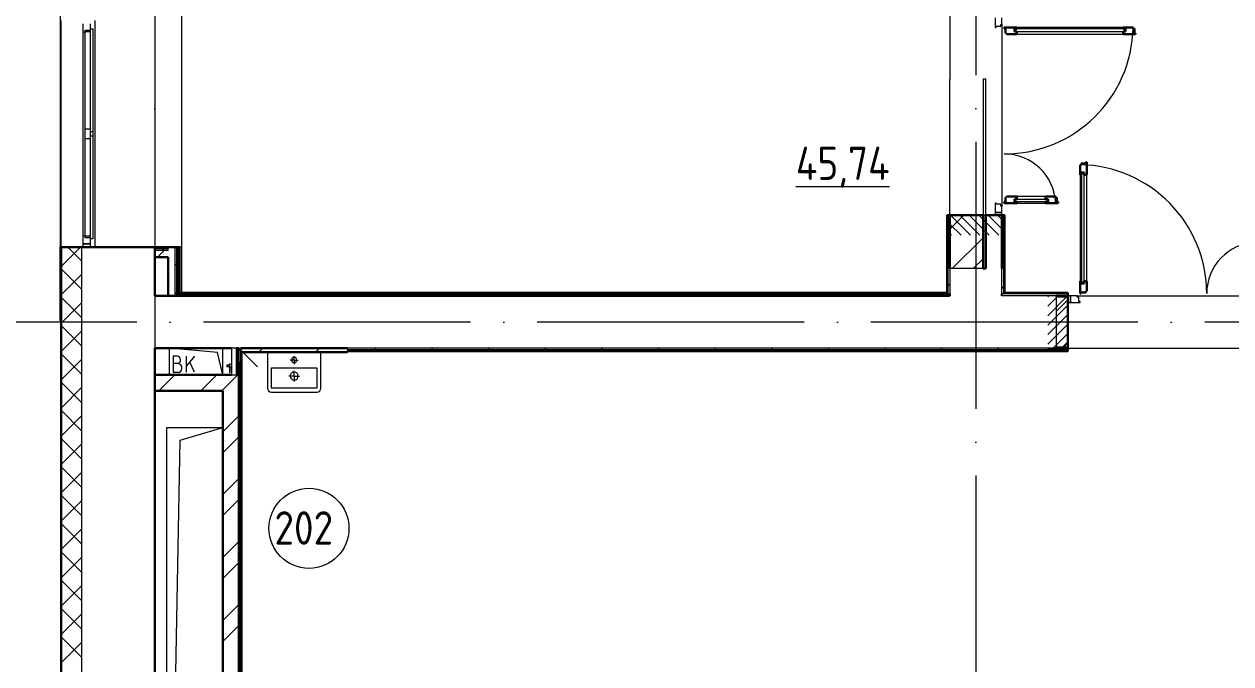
# Model space of a CAD drawing. Header units: millimetres. Extents: x -1073752 to 1436911, y -1379358 to 94781.
# Drawn here: x -924028 to -914987, y -1022769 to -1017973 of the extents above; entities that cross this region are included whole.
import ezdxf

# ---------------------------------------------------------------- set-up
doc = ezdxf.new("R2010")
doc.units = ezdxf.units.MM
doc.linetypes.add('ADSK_Линия сетки', pattern=[25, 20, -2.5, 0, -2.5])
doc.linetypes.add('ADSK_Штриховая_ш2 п1_5', pattern=[4.5, 3, -1.5])
for name, color, linetype, lineweight in [('_ Окна', 7, 'Continuous', 9), ('Двери', 252, 'Continuous', 9), ('Марки помещений', 7, 'Continuous', 20), ('Оборудование', 7, 'Continuous', 18), ('Ограждение', 252, 'Continuous', 9), ('Окна', 7, 'Continuous', 9), ('Оси', 252, 'Continuous', 9), ('Перекрытие', 252, 'Continuous', 18), ('Стены внутренние', 7, 'Continuous', 18), ('Стены наружные', 7, 'Continuous', 18), ('Стены штриховка', 7, 'Continuous', 9), ('Узлы', 7, 'Continuous', 18)]:
    doc.layers.add(name, color=color, linetype=linetype, lineweight=lineweight)
doc.layers.add('Двери открывание', color=7, linetype='Continuous', lineweight=9, true_color=0xc0c0c0)
doc.styles.add('GOST Common_2', font='', dxfattribs={"width": 0.9, "height": 250})
doc.styles.get('GOST Common_2').set_extended_font_data('GOST type B')

# ---------------------------------------------------------------- blocks, each defined once
blk = doc.blocks.new('2 этаж')
at = {"layer": 'Двери', "lineweight": 18, "true_color": 0x636466}
h = blk.add_hatch(dxfattribs=at)
h.set_pattern_fill('FP_2', color=251, angle=-90, style=0, pattern_type=2)
h.set_pattern_definition([(315, (106826.006, -10814.253), (35.3553, 35.3553), [])])
h.paths.add_polyline_path([(106631, -11823.3), (106631, -11839.3), (107021, -11839.3), (107021, -11689.3), (106631, -11689.3)])
h.paths.add_polyline_path([(106631, -10189.3), (107021, -10189.3), (107021, -10039.3), (106631, -10039.3)])
h = blk.add_hatch(dxfattribs=at)
h.set_pattern_fill('FP_2', color=251, style=0, pattern_type=2)
h.set_pattern_definition([(45, (108141.006, -12489.253), (-35.3553, 35.3553), [])])
h.paths.add_polyline_path([(109150.1, -12684.3), (109166, -12684.3), (109166, -12294.3), (109016, -12294.3), (109016, -12684.3)])
h.paths.add_polyline_path([(107516, -12684.3), (107516, -12294.3), (107366, -12294.3), (107366, -12684.3)])
at = {"color": 251, "lineweight": 18, "true_color": 0x636466}
for p, q in [((101143.8, -12717.6), (100784, -12684.3)), ((100784, -12884.3), (100784, -12684.3)), ((100843.1, -12746.5), (100813.1, -12746.5)), ((100813.1, -12746.5), (100813.1, -12866.5)), ((100973.1, -12746.5), (100913.1, -12818)), ((100913.1, -12866.5), (100913.1, -12746.5)), ((101184, -12884.3), (101143.8, -12717.6)), ((100846.4, -12799.9), (100813.1, -12799.9)), ((100866.4, -12779.9), (100866.4, -12769.9)), ((100876.4, -12839.9), (100876.4, -12829.9)), ((100973.1, -12866.5), (100937.1, -12789.4)), ((100813.1, -12866.5), (100849.7, -12866.5)), ((100766, -18639.3), (100766, -13279.3)), ((100766, -13279.3), (101184, -13279.3)), ((100864.3, -13374.1), (101184, -13279.3)), ((100770.9, -18639.3), (100864.3, -13374.1))]:
    blk.add_line(p, q, dxfattribs=at)
for centre, radius, start, end in [((100843.1, -12769.9), 23.3, 0, 90), ((100846.4, -12779.9), 20, 270, 0), ((100846.4, -12829.9), 30, 0, 90), ((100849.7, -12839.9), 26.7, 270, 0)]:
    blk.add_arc(centre, radius, start, end, dxfattribs=at)
at = {"layer": '_ Окна', "color": 251, "lineweight": 18, "true_color": 0x636466}
for p, q in [((100136, -10254.3), (100136, -10313.7)), ((100153, -10300.3), (100194, -10300.3)), ((100153, -10312.3), (100153, -10300.3)), ((100194, -10292.3), (100194, -10254.3)), ((100136, -10313.7), (100153, -10318.3)), ((100153, -11840.3), (100136, -11844.8)), ((100136, -11844.8), (100136, -11904.3)), ((100136, -11904.3), (100194, -11904.3)), ((100153, -11858.3), (100153, -11846.3)), ((100194, -11858.3), (100153, -11858.3)), ((100194, -11904.3), (100194, -11866.3))]:
    blk.add_line(p, q, dxfattribs=at)
at = {"layer": '_ Окна', "color": 251, "true_color": 0x636466}
for p, q in [((100194, -11904.3), (100136, -11904.3)), ((100136, -11904.3), (100136, -11929.3)), ((100194, -11929.3), (100194, -11904.3))]:
    blk.add_line(p, q, dxfattribs=at)
at = {"layer": 'Двери', "color": 251, "true_color": 0x636466}
for p, q in [((106971, -10209.3), (106971, -10281.3)), ((107021, -10258.3), (107021, -10209.3)), ((106971, -10281.3), (106979, -10281.3)), ((106979, -10281.3), (106979, -10272.3)), ((106979, -10272.3), (107013, -10272.3)), ((107013, -10272.3), (107013, -10258.3)), ((107013, -10258.3), (107021, -10258.3)), ((107115, -10290.3), (107115, -10311.3)), ((107947, -10290.3), (107115, -10290.3)), ((107929, -10281.3), (107133, -10281.3)), ((107947, -10311.3), (107947, -10290.3)), ((107115, -10311.3), (107947, -10311.3)), ((107133, -10331.3), (107929, -10331.3)), ((107608, -11386.3), (107608, -12182.3)), ((107617, -11368.3), (107617, -12200.3)), ((107638, -11368.3), (107617, -11368.3)), ((107638, -12200.3), (107638, -11368.3)), ((107658, -12182.3), (107658, -11386.3)), ((107115, -11567.3), (107367, -11567.3)), ((107115, -11588.3), (107115, -11567.3)), ((107349, -11547.3), (107133, -11547.3)), ((107367, -11567.3), (107367, -11588.3)), ((106979, -11597.3), (106971, -11597.3)), ((106971, -11597.3), (106971, -11669.3)), ((106979, -11606.3), (106979, -11597.3)), ((107013, -11606.3), (106979, -11606.3)), ((107013, -11620.3), (107013, -11606.3)), ((107021, -11620.3), (107013, -11620.3)), ((107021, -11669.3), (107021, -11620.3)), ((107367, -11588.3), (107115, -11588.3)), ((107133, -11597.3), (107349, -11597.3)), ((107021, -11669.3), (106971, -11669.3)), ((106971, -11669.3), (106971, -11689.3)), ((106971, -11669.3), (107021, -11669.3)), ((106971, -11689.3), (107021, -11689.3)), ((107021, -11689.3), (107021, -11669.3)), ((107617, -12200.3), (107638, -12200.3)), ((107516, -12294.3), (107516, -12344.3)), ((107536, -12294.3), (107516, -12294.3)), ((107536, -12344.3), (107536, -12294.3)), ((107585, -12294.3), (107536, -12294.3)), ((107536, -12294.3), (107536, -12344.3)), ((107585, -12302.3), (107585, -12294.3)), ((107516, -12344.3), (107536, -12344.3)), ((107536, -12344.3), (107608, -12344.3)), ((107599, -12302.3), (107585, -12302.3)), ((107599, -12336.3), (107599, -12302.3)), ((107608, -12336.3), (107599, -12336.3)), ((107608, -12344.3), (107608, -12336.3))]:
    blk.add_line(p, q, dxfattribs=at)
at = {"layer": 'Двери', "color": 251, "lineweight": 30, "true_color": 0x636466}
for p, q in [((107133, -10281.3), (107039, -10281.3)), ((107039, -10281.3), (107039, -10289.3)), ((107039, -10289.3), (107048, -10289.3)), ((107048, -10289.3), (107048, -10323.3)), ((107115, -10290.3), (107133, -10290.3)), ((107115, -10311.3), (107115, -10290.3)), ((107133, -10290.3), (107133, -10281.3)), ((108005, -10281.3), (107929, -10281.3)), ((107929, -10290.3), (107929, -10281.3)), ((107947, -10290.3), (107929, -10290.3)), ((107947, -10311.3), (107947, -10290.3)), ((108005, -10289.3), (108005, -10281.3)), ((108014, -10289.3), (108005, -10289.3)), ((108014, -10323.3), (108014, -10289.3)), ((107048, -10323.3), (107057, -10323.3)), ((107057, -10323.3), (107057, -10331.3)), ((107057, -10331.3), (107133, -10331.3)), ((107133, -10311.3), (107115, -10311.3)), ((107133, -10331.3), (107133, -10311.3)), ((107929, -10311.3), (107947, -10311.3)), ((107929, -10331.3), (107929, -10311.3)), ((107929, -10331.3), (108023, -10331.3)), ((108023, -10323.3), (108014, -10323.3)), ((108023, -10331.3), (108023, -10323.3)), ((107650, -11301.3), (107616, -11301.3)), ((107616, -11301.3), (107616, -11310.3)), ((107658, -11292.3), (107650, -11292.3)), ((107650, -11292.3), (107650, -11301.3)), ((107658, -11386.3), (107658, -11292.3)), ((107616, -11310.3), (107608, -11310.3)), ((107608, -11310.3), (107608, -11386.3)), ((107617, -11386.3), (107608, -11386.3)), ((107617, -11368.3), (107617, -11386.3)), ((107638, -11368.3), (107617, -11368.3)), ((107638, -11386.3), (107638, -11368.3)), ((107658, -11386.3), (107638, -11386.3)), ((107048, -11555.3), (107048, -11589.3)), ((107057, -11555.3), (107048, -11555.3)), ((107133, -11547.3), (107057, -11547.3)), ((107057, -11547.3), (107057, -11555.3)), ((107133, -11567.3), (107115, -11567.3)), ((107115, -11567.3), (107115, -11588.3)), ((107133, -11547.3), (107133, -11567.3)), ((107425, -11547.3), (107349, -11547.3)), ((107349, -11547.3), (107349, -11567.3)), ((107349, -11567.3), (107367, -11567.3)), ((107367, -11567.3), (107367, -11588.3)), ((107425, -11555.3), (107425, -11547.3)), ((107434, -11555.3), (107425, -11555.3)), ((107434, -11589.3), (107434, -11555.3)), ((107048, -11589.3), (107039, -11589.3)), ((107039, -11589.3), (107039, -11597.3)), ((107039, -11597.3), (107133, -11597.3)), ((107115, -11588.3), (107133, -11588.3)), ((107133, -11588.3), (107133, -11597.3)), ((107349, -11588.3), (107349, -11597.3)), ((107367, -11588.3), (107349, -11588.3)), ((107349, -11597.3), (107443, -11597.3)), ((107443, -11589.3), (107434, -11589.3)), ((107443, -11597.3), (107443, -11589.3)), ((107608, -12182.3), (107608, -12276.3)), ((107617, -12182.3), (107608, -12182.3)), ((107617, -12200.3), (107617, -12182.3)), ((107638, -12200.3), (107617, -12200.3)), ((107638, -12182.3), (107638, -12200.3)), ((107658, -12182.3), (107638, -12182.3)), ((107658, -12258.3), (107658, -12182.3)), ((107608, -12276.3), (107616, -12276.3)), ((107616, -12276.3), (107616, -12267.3)), ((107616, -12267.3), (107650, -12267.3)), ((107650, -12267.3), (107650, -12258.3)), ((107650, -12258.3), (107658, -12258.3))]:
    blk.add_line(p, q, dxfattribs=at)
at = {"layer": 'Двери', "color": 251, "linetype": 'ADSK_Штриховая_ш2 п1_5', "true_color": 0x636466}
for p, q in [((107021, -11689.3), (106631, -11689.3)), ((106631, -11689.3), (106631, -11839.3)), ((107021, -11839.3), (107021, -11689.3)), ((107516, -12294.3), (107366, -12294.3)), ((107516, -12684.3), (107516, -12294.3)), ((107366, -12684.3), (107516, -12684.3))]:
    blk.add_line(p, q, dxfattribs=at)
at = {"layer": 'Двери открывание', "color": 251, "true_color": 0x636466}
for centre, radius, start, end in [((107039, -10263.3), 966, 270, 358.93231), ((107039, -11615.3), 386, 2.67279, 90), ((107590, -12276.3), 966, 0, 88.93231), ((108942, -12276.3), 386, 92.67279, 180)]:
    blk.add_arc(centre, radius, start, end, dxfattribs=at)
at = {"layer": 'Марки помещений', "color": 251, "true_color": 0x636466}
blk.add_circle((101829.7, -14035.9), 300, dxfattribs=at)
at = {"layer": 'Оборудование', "color": 251, "true_color": 0x636466}
for p, q in [((101285.4, -12684.3), (101249, -12684.3)), ((101249, -12684.3), (101249, -12884.3)), ((101286.3, -12883.3), (101286.3, -12685.2)), ((101296.1, -12691.3), (101286.3, -12691.3)), ((101296.1, -12712.3), (101297.4, -12712.3)), ((101297.5, -12712.3), (101296.1, -12712.3)), ((101297, -12876.3), (101297, -12692.2)), ((101304, -12703.3), (101298.5, -12703.3)), ((101304, -12684.3), (101445.4, -12825.7)), ((101304, -12865.3), (101304, -12703.3)), ((101231.2, -12811.6), (101213.7, -12811.6)), ((101213.7, -12811.6), (101213.7, -12823.9)), ((101213.7, -12823.9), (101231.2, -12823.9)), ((101233.1, -12809.7), (101231.2, -12811.6)), ((101231.2, -12811.6), (101231.2, -12823.9)), ((101231.2, -12823.9), (101233.1, -12825.8)), ((101249, -12808.1), (101233.1, -12808.1)), ((101233.1, -12808.1), (101233.1, -12827.4)), ((101233.1, -12827.4), (101249, -12827.4)), ((101238.6, -12804.7), (101233.6, -12804.7)), ((101233.6, -12804.7), (101233.6, -12812.9)), ((101233.6, -12822.6), (101233.6, -12868.4)), ((101238.6, -12812.9), (101238.6, -12804.7)), ((101238.6, -12868.4), (101238.6, -12822.6)), ((101306, -12787.8), (101304, -12787.8)), ((101306, -12791.8), (101306, -12787.8)), ((101306, -12791.8), (101306, -12852.3)), ((101233.6, -12868.4), (101238.6, -12868.4)), ((101249, -12884.3), (101285.4, -12884.3)), ((101286.3, -12877.3), (101296.1, -12877.3)), ((101297.4, -12856.3), (101296.1, -12856.3)), ((101297.5, -12856.3), (101296.1, -12856.3)), ((101298.5, -12865.3), (101304, -12865.3)), ((101304, -12856.3), (101306, -12856.3)), ((101306, -12856.3), (101306, -12852.3))]:
    blk.add_line(p, q, dxfattribs=at)
for points, knots in [([(101286.3, -12685.2), (101286.3, -12685.1), (101286.3, -12685), (101286.2, -12684.8), (101286.1, -12684.6), (101286, -12684.5), (101285.8, -12684.4), (101285.6, -12684.3), (101285.5, -12684.3), (101285.4, -12684.3)], [-1, -1, -1, -1, -0.833333, -0.75, -0.583333, -0.458333, -0.333333, -0.166667, 0, 0, 0, 0]), ([(101297, -12692.2), (101297, -12692.1), (101297, -12692), (101296.9, -12691.8), (101296.9, -12691.7), (101296.8, -12691.6), (101296.7, -12691.5), (101296.5, -12691.4), (101296.3, -12691.3), (101296.1, -12691.3), (101296.1, -12691.3)], [-1, -1, -1, -1, -0.833333, -0.75, -0.666667, -0.583333, -0.458333, -0.333333, -0.166667, 0, 0, 0, 0]), ([(101298.5, -12703.3), (101298.4, -12703.3), (101298.2, -12703.2), (101298, -12703.1), (101297.8, -12703.1), (101297.6, -12702.9), (101297.5, -12702.8), (101297.3, -12702.7), (101297.2, -12702.5), (101297.1, -12702.3), (101297, -12702.1), (101297, -12701.9), (101297, -12701.7)], [-1, -1, -1, -1, -0.833333, -0.75, -0.666667, -0.583333, -0.5, -0.416667, -0.333333, -0.25, -0.166667, 0, 0, 0, 0]), ([(101285.4, -12884.3), (101285.5, -12884.3), (101285.6, -12884.2), (101285.8, -12884.1), (101286, -12884), (101286.1, -12883.9), (101286.2, -12883.7), (101286.3, -12883.6), (101286.3, -12883.4), (101286.3, -12883.3)], [0, 0, 0, 0, 0.166667, 0.333333, 0.458333, 0.583333, 0.708333, 0.833333, 1, 1, 1, 1]), ([(101296.1, -12877.3), (101296.1, -12877.3), (101296.3, -12877.2), (101296.5, -12877.1), (101296.7, -12877), (101296.8, -12876.9), (101296.9, -12876.8), (101296.9, -12876.7), (101297, -12876.5), (101297, -12876.4), (101297, -12876.3)], [0, 0, 0, 0, 0.166667, 0.333333, 0.458333, 0.583333, 0.666667, 0.75, 0.833333, 1, 1, 1, 1]), ([(101297, -12866.8), (101297, -12866.6), (101297, -12866.5), (101297.1, -12866.2), (101297.2, -12866), (101297.3, -12865.9), (101297.5, -12865.7), (101297.6, -12865.6), (101297.8, -12865.5), (101298, -12865.4), (101298.2, -12865.3), (101298.4, -12865.3), (101298.5, -12865.3)], [0, 0, 0, 0, 0.166667, 0.25, 0.333333, 0.416667, 0.5, 0.583333, 0.666667, 0.75, 0.833333, 1, 1, 1, 1])]:
    blk.add_open_spline(points, degree=3, knots=knots, dxfattribs=at)
at = {"layer": 'Ограждение', "color": 251, "true_color": 0x636466}
for p, q in [((100876, -4569.3), (100876, -12274.3)), ((100226, -10229.3), (100226, -11929.3)), ((100676, -10229.3), (100676, -11929.3)), ((100876, -10229.3), (100876, -11929.3)), ((106606, -11689.3), (106611, -11689.3)), ((106606, -11689.3), (106606, -12269.3)), ((107041, -11689.3), (107046, -11689.3)), ((107046, -12269.3), (107046, -11689.3)), ((100876, -11929.3), (100861, -11929.3)), ((106606, -12269.3), (100876, -12269.3)), ((106611, -12274.3), (106606, -12269.3)), ((107041, -12274.3), (107046, -12269.3)), ((107516, -12269.3), (107046, -12269.3)), ((107516, -12269.3), (107516, -12274.3)), ((102119, -12709.3), (107516, -12709.3)), ((107516, -12704.3), (107516, -12709.3)), ((101324, -12987.3), (101329, -12987.3)), ((101329, -18454.3), (101329, -12987.3))]:
    blk.add_line(p, q, dxfattribs=at)
at = {"layer": 'Окна', "color": 251, "true_color": 0x636466}
for p, q in [((100194, -11064.3), (100194, -10292.3)), ((100194, -10292.3), (100211, -10292.3)), ((100211, -10292.3), (100211, -11064.3)), ((100136, -10313.7), (100136, -11844.8)), ((100153, -11044.3), (100153, -10312.3)), ((100153, -10312.3), (100194, -10312.3)), ((100153, -11114.3), (100153, -11044.3)), ((100194, -11044.3), (100153, -11044.3)), ((100153, -11846.3), (100153, -11114.3)), ((100153, -11114.3), (100194, -11114.3)), ((100194, -11094.3), (100194, -11064.3)), ((100211, -11064.3), (100194, -11064.3)), ((100194, -11866.3), (100194, -11094.3)), ((100194, -11094.3), (100211, -11094.3)), ((100211, -11064.3), (100211, -11094.3)), ((100211, -11094.3), (100211, -11866.3)), ((100194, -11846.3), (100153, -11846.3)), ((100211, -11866.3), (100194, -11866.3))]:
    blk.add_line(p, q, dxfattribs=at)
at = {"layer": 'Оси', "color": 251, "linetype": 'ADSK_Линия сетки', "ltscale": 100, "true_color": 0x636466}
for p, q in [((100676, -1139.3), (100676, -32265.4)), ((106826, -1139.3), (106826, -32265.4)), ((170543.3, -12489.3), (93565.9, -12489.3))]:
    blk.add_line(p, q, dxfattribs=at)
at = {"layer": 'Перекрытие', "color": 251, "ltscale": 100, "true_color": 0x636466}
for p, q in [((106881, -11689.3), (106901, -11689.3)), ((100784, -12884.3), (100784, -12684.3)), ((100766, -18639.3), (100766, -13279.3)), ((100766, -13279.3), (101184, -13279.3))]:
    blk.add_line(p, q, dxfattribs=at)
at = {"layer": 'Стены внутренние', "color": 251, "true_color": 0x636466}
for p, q in [((106631, -10189.3), (106631, -10669.3)), ((99974, -11929.3), (99974, -10229.3)), ((107021, -10258.3), (107021, -11620.3)), ((106901, -10669.3), (106881, -10669.3)), ((106901, -11689.3), (106901, -10669.3)), ((100126, -11929.3), (100126, -19189.3)), ((106881, -12089.3), (106631, -12089.3)), ((106631, -12089.3), (106631, -12279.3)), ((107021, -12279.3), (107021, -12089.3)), ((107431, -12294.3), (107021, -12294.3)), ((107585, -12294.3), (108947, -12294.3)), ((107431, -12679.3), (107431, -12299.3)), ((101304, -12684.3), (101319, -12684.3)), ((107516, -12684.3), (109111, -12684.3))]:
    blk.add_line(p, q, dxfattribs=at)
at = {"layer": 'Стены внутренние', "color": 251, "lineweight": 30, "true_color": 0x636466}
for p, q in [((106901, -11689.3), (106901, -12089.3)), ((107021, -11689.3), (106901, -11689.3)), ((107021, -12089.3), (107021, -11689.3)), ((100676, -11929.3), (99974, -11929.3)), ((99974, -11929.3), (99974, -19341.3)), ((100676, -12294.3), (100676, -12004.3)), ((106901, -12089.3), (106881, -12089.3)), ((100776, -12294.3), (100676, -12294.3)), ((100851, -12294.3), (100851, -12294.3)), ((106631, -12279.3), (106631, -12294.3)), ((107021, -12294.3), (107021, -12279.3)), ((107431, -12299.3), (107431, -12294.3)), ((100676, -12884.3), (100676, -12684.3)), ((100676, -12684.3), (101249, -12684.3)), ((101285.6, -12684.3), (101304, -12684.3)), ((101319, -12684.3), (102119, -12684.3)), ((107431, -12684.3), (107431, -12679.3)), ((100676, -18639.3), (100676, -13004.3))]:
    blk.add_line(p, q, dxfattribs=at)
at = {"layer": 'Стены внутренние', "color": 251, "linetype": 'Continuous', "lineweight": 9, "true_color": 0x636466}
for p, q in [((99976, -12070.8), (100117.6, -11929.3)), ((100006.6, -11931.3), (100006.3, -11930.7)), ((100126, -12031.1), (100026.1, -11931.3)), ((99976, -12013.9), (99976.6, -12013.9)), ((100126, -12243.3), (99976, -12093.3)), ((99976, -12283), (100126, -12133)), ((100126, -12455.4), (99976, -12305.4)), ((99976, -12318.7), (99976.5, -12318.7)), ((99976, -12495.1), (100126, -12345.1)), ((100126, -12667.5), (99976, -12517.5)), ((99976, -12707.2), (100126, -12557.2)), ((99975.9, -12690.9), (99974, -12687.7)), ((100126, -12879.6), (99976, -12729.6)), ((99976, -12919.4), (100126, -12769.4)), ((99976.5, -12895.2), (99974, -12890.9)), ((99976, -12928.3), (99976.5, -12928.3)), ((100126, -13091.8), (99976, -12941.8)), ((99976, -13131.5), (100126, -12981.5)), ((99976, -13131.5), (99976.5, -13131.5)), ((100126, -13303.9), (99976, -13153.9)), ((99976, -13343.6), (100126, -13193.6)), ((99976.5, -13354.3), (99974, -13358.6)), ((100126, -13516), (99976, -13366)), ((99976, -13555.7), (100126, -13405.7)), ((99976, -13436.3), (99976.5, -13436.3)), ((100126, -13728.2), (99976, -13578.2)), ((99976, -13767.9), (100126, -13617.9)), ((100126, -13940.3), (99976, -13790.3)), ((99976, -13980), (100126, -13830)), ((100126, -14152.4), (99976, -14002.4)), ((99976, -14192.1), (100126, -14042.1)), ((99976, -14045.9), (99976.4, -14045.9)), ((100126, -14364.6), (99976, -14214.6)), ((99976, -14249.1), (99976.4, -14249.1)), ((99976, -14404.3), (100126, -14254.3)), ((100126, -14576.7), (99976, -14426.7)), ((99976, -14616.4), (100126, -14466.4)), ((99976, -14553.9), (99976.4, -14553.9)), ((100126, -14788.8), (99976, -14638.8)), ((99976, -14828.5), (100126, -14678.5)), ((99976.4, -14776.9), (99974, -14781)), ((100126, -15001), (99976, -14851)), ((99976, -15040.7), (100126, -14890.7))]:
    blk.add_line(p, q, dxfattribs=at)
at = {"layer": 'Стены наружные', "color": 251, "true_color": 0x636466}
for p, q in [((99969, -11929.3), (99969, -9129.3)), ((106631, -11689.3), (106631, -10669.3)), ((106881, -10669.3), (106881, -11689.3)), ((101184, -12884.3), (101184, -12684.3)), ((107431, -12684.3), (102119, -12684.3))]:
    blk.add_line(p, q, dxfattribs=at)
at = {"layer": 'Стены наружные', "color": 251, "lineweight": 30, "true_color": 0x636466}
for p, q in [((106881, -11689.3), (106611, -11689.3)), ((106611, -11689.3), (106611, -12274.3)), ((106631, -11689.3), (106631, -12089.3)), ((106881, -12089.3), (106881, -11689.3)), ((107041, -11689.3), (107021, -11689.3)), ((107041, -12274.3), (107041, -11689.3)), ((99969, -11929.3), (99969, -12479.3)), ((99974, -11929.3), (99969, -11929.3)), ((100861, -11929.3), (100676, -11929.3)), ((100676, -11929.3), (100676, -12004.3)), ((100861, -12274.3), (100861, -11929.3)), ((100676, -12004.3), (100776, -12004.3)), ((100776, -12004.3), (100776, -12294.3)), ((100776, -12294.3), (100851, -12294.3)), ((100851, -12294.3), (106631, -12294.3)), ((100856, -12279.3), (100856, -12274.3)), ((106616, -12279.3), (100856, -12279.3)), ((106611, -12274.3), (100861, -12274.3)), ((106616, -12274.3), (106616, -12279.3)), ((107036, -12279.3), (107036, -12274.3)), ((107516, -12274.3), (107041, -12274.3)), ((107431, -12294.3), (107516, -12294.3)), ((107516, -12294.3), (107516, -12274.3)), ((107516, -12299.3), (107431, -12299.3)), ((107516, -12679.3), (107516, -12299.3)), ((99969, -12479.3), (99974, -12479.3)), ((101304, -12684.3), (101304, -12703.3)), ((101324, -12704.3), (101319, -12704.3)), ((101319, -12704.3), (101319, -18459.3)), ((101319, -12714.3), (102119, -12714.3)), ((101324, -18454.3), (101324, -12704.3)), ((102119, -12699.3), (107516, -12699.3)), ((102119, -12704.3), (107516, -12704.3)), ((102119, -12714.3), (102119, -12704.3)), ((107431, -12679.3), (107516, -12679.3)), ((107516, -12684.3), (107431, -12684.3)), ((107516, -12704.3), (107516, -12684.3)), ((101249, -12884.3), (100676, -12884.3)), ((100676, -12884.3), (100676, -13004.3)), ((101304, -12884.3), (101285.6, -12884.3)), ((101304, -12865.3), (101304, -18464.3)), ((100676, -13004.3), (101184, -13004.3)), ((101184, -13004.3), (101184, -18639.3))]:
    blk.add_line(p, q, dxfattribs=at)
at = {"layer": 'Стены наружные', "color": 251, "linetype": 'Continuous', "lineweight": 9, "true_color": 0x636466}
for p, q in [((106611, -11729.1), (106616, -11724.1)), ((106631, -11793.7), (106735.5, -11689.3)), ((107036, -11728.3), (107041, -11723.3)), ((106611, -11799.8), (106616, -11794.8)), ((106616, -11794.8), (106631, -11779.8)), ((107021, -11814), (107036, -11799)), ((107036, -11799), (107041, -11794)), ((100741.5, -11941.8), (100754, -11929.3)), ((106611, -11870.5), (106616, -11865.5)), ((106649.8, -12089.3), (106881, -11858.1)), ((107036, -11869.8), (107041, -11864.8)), ((100695.8, -12004.3), (100745.8, -11954.3)), ((100729, -11954.3), (100741.5, -11941.8)), ((100856, -11968.6), (100861, -11963.6)), ((106611, -11941.2), (106616, -11936.2)), ((106611, -12011.9), (106616, -12006.9)), ((106807, -12089.3), (106881, -12015.2)), ((107036, -11940.5), (107041, -11935.5)), ((107036, -12011.2), (107041, -12006.2)), ((100826, -12069.4), (100838.5, -12056.9)), ((100838.5, -12056.9), (100851, -12044.4)), ((100851, -12044.4), (100856, -12039.4)), ((100856, -12039.4), (100861, -12034.4)), ((100856, -12110.1), (100861, -12105.1)), ((106611, -12082.6), (106616, -12077.6)), ((107036, -12081.9), (107041, -12076.9)), ((100856, -12180.8), (100861, -12175.8)), ((106611, -12153.3), (106616, -12148.3)), ((106616, -12219), (106631, -12204)), ((107036, -12152.6), (107041, -12147.6)), ((100826, -12281.5), (100838.5, -12269)), ((100838.5, -12269), (100851, -12256.5)), ((100856, -12251.5), (100861, -12246.5)), ((100898.9, -12279.3), (100903.9, -12274.3)), ((100969.7, -12279.3), (100974.7, -12274.3)), ((101012, -12294.3), (101012, -12279.3)), ((101040.4, -12279.3), (101045.4, -12274.3)), ((101111.1, -12279.3), (101116.1, -12274.3)), ((101181.8, -12279.3), (101186.8, -12274.3)), ((101252.5, -12279.3), (101257.5, -12274.3)), ((101323.2, -12279.3), (101328.2, -12274.3)), ((101393.9, -12279.3), (101398.9, -12274.3)), ((101464.6, -12279.3), (101469.6, -12274.3)), ((101535.3, -12279.3), (101540.3, -12274.3)), ((101606.1, -12279.3), (101611.1, -12274.3)), ((101612, -12294.3), (101612, -12279.3)), ((101676.8, -12279.3), (101681.8, -12274.3)), ((101747.5, -12279.3), (101752.5, -12274.3)), ((101818.2, -12279.3), (101823.2, -12274.3)), ((101888.9, -12279.3), (101893.9, -12274.3)), ((101959.6, -12279.3), (101964.6, -12274.3)), ((102030.3, -12279.3), (102035.3, -12274.3)), ((102101, -12279.3), (102106, -12274.3)), ((102171.7, -12279.3), (102176.7, -12274.3)), ((102212, -12294.3), (102212, -12279.3)), ((102242.5, -12279.3), (102247.5, -12274.3)), ((102313.2, -12279.3), (102318.2, -12274.3)), ((102383.9, -12279.3), (102388.9, -12274.3)), ((102454.6, -12279.3), (102459.6, -12274.3)), ((102525.3, -12279.3), (102530.3, -12274.3)), ((102596, -12279.3), (102601, -12274.3)), ((102666.7, -12279.3), (102671.7, -12274.3)), ((102737.4, -12279.3), (102742.4, -12274.3)), ((102808.1, -12279.3), (102813.1, -12274.3)), ((102812, -12294.3), (102812, -12279.3)), ((102878.8, -12279.3), (102883.8, -12274.3)), ((102949.6, -12279.3), (102954.6, -12274.3)), ((103020.3, -12279.3), (103025.3, -12274.3)), ((103091, -12279.3), (103096, -12274.3)), ((103161.7, -12279.3), (103166.7, -12274.3)), ((103232.4, -12279.3), (103237.4, -12274.3)), ((103303.1, -12279.3), (103308.1, -12274.3)), ((103373.8, -12279.3), (103378.8, -12274.3)), ((103412, -12294.3), (103412, -12279.3)), ((103444.5, -12279.3), (103449.5, -12274.3)), ((103515.2, -12279.3), (103520.2, -12274.3)), ((103586, -12279.3), (103591, -12274.3)), ((103656.7, -12279.3), (103661.7, -12274.3)), ((103727.4, -12279.3), (103732.4, -12274.3)), ((103798.1, -12279.3), (103803.1, -12274.3)), ((103868.8, -12279.3), (103873.8, -12274.3)), ((103939.5, -12279.3), (103944.5, -12274.3)), ((104010.2, -12279.3), (104015.2, -12274.3)), ((104012, -12294.3), (104012, -12279.3)), ((104080.9, -12279.3), (104085.9, -12274.3)), ((104151.6, -12279.3), (104156.6, -12274.3)), ((104222.3, -12279.3), (104227.3, -12274.3)), ((104293.1, -12279.3), (104298.1, -12274.3)), ((104363.8, -12279.3), (104368.8, -12274.3)), ((104434.5, -12279.3), (104439.5, -12274.3)), ((104505.2, -12279.3), (104510.2, -12274.3)), ((104575.9, -12279.3), (104580.9, -12274.3)), ((104612, -12294.3), (104612, -12279.3)), ((104646.6, -12279.3), (104651.6, -12274.3)), ((104717.3, -12279.3), (104722.3, -12274.3)), ((104788, -12279.3), (104793, -12274.3)), ((104858.7, -12279.3), (104863.7, -12274.3)), ((104929.5, -12279.3), (104934.5, -12274.3)), ((105000.2, -12279.3), (105005.2, -12274.3)), ((105070.9, -12279.3), (105075.9, -12274.3)), ((105141.6, -12279.3), (105146.6, -12274.3)), ((105212, -12294.3), (105212, -12279.3)), ((105212.3, -12279.3), (105217.3, -12274.3)), ((105283, -12279.3), (105288, -12274.3)), ((105353.7, -12279.3), (105358.7, -12274.3)), ((105424.4, -12279.3), (105429.4, -12274.3)), ((105495.1, -12279.3), (105500.1, -12274.3)), ((105565.9, -12279.3), (105570.9, -12274.3)), ((105636.6, -12279.3), (105641.6, -12274.3)), ((105707.3, -12279.3), (105712.3, -12274.3)), ((105778, -12279.3), (105783, -12274.3)), ((105812, -12294.3), (105812, -12279.3)), ((105848.7, -12279.3), (105853.7, -12274.3)), ((105919.4, -12279.3), (105924.4, -12274.3)), ((105990.1, -12279.3), (105995.1, -12274.3)), ((106060.8, -12279.3), (106065.8, -12274.3)), ((106131.5, -12279.3), (106136.5, -12274.3)), ((106202.2, -12279.3), (106207.2, -12274.3)), ((106273, -12279.3), (106278, -12274.3)), ((106343.7, -12279.3), (106348.7, -12274.3)), ((106412, -12294.3), (106412, -12279.3)), ((106414.4, -12279.3), (106419.4, -12274.3)), ((106485.1, -12279.3), (106490.1, -12274.3)), ((106555.8, -12279.3), (106560.8, -12274.3)), ((106611, -12224), (106616, -12219)), ((107021, -12238.3), (107036, -12223.3)), ((107036, -12223.3), (107041, -12218.3)), ((107050.8, -12279.3), (107055.8, -12274.3)), ((107121.5, -12279.3), (107126.5, -12274.3)), ((107192.2, -12279.3), (107197.2, -12274.3)), ((107262.9, -12279.3), (107267.9, -12274.3)), ((107333.6, -12279.3), (107338.6, -12274.3)), ((107404.3, -12279.3), (107409.3, -12274.3)), ((107475, -12279.3), (107480, -12274.3)), ((107431, -12408.1), (107516, -12323.1)), ((107474.2, -12679.3), (107516, -12637.4)), ((101319, -12707.7), (101322.5, -12704.3)), ((101453.9, -12714.3), (101483.9, -12684.3)), ((101878.2, -12714.3), (101908.2, -12684.3)), ((102171, -12704.3), (102176, -12699.3)), ((102241.7, -12704.3), (102246.7, -12699.3)), ((102312.4, -12704.3), (102317.4, -12699.3)), ((102317.4, -12699.3), (102332.4, -12684.3)), ((102383.1, -12704.3), (102388.1, -12699.3)), ((102453.8, -12704.3), (102458.8, -12699.3)), ((102524.6, -12704.3), (102529.6, -12699.3)), ((102595.3, -12704.3), (102600.3, -12699.3)), ((102666, -12704.3), (102671, -12699.3)), ((102736.7, -12704.3), (102741.7, -12699.3)), ((102741.7, -12699.3), (102756.7, -12684.3)), ((102807.4, -12704.3), (102812.4, -12699.3)), ((102878.1, -12704.3), (102883.1, -12699.3)), ((102948.8, -12704.3), (102953.8, -12699.3)), ((103019.5, -12704.3), (103024.5, -12699.3)), ((103090.2, -12704.3), (103095.2, -12699.3)), ((103161, -12704.3), (103166, -12699.3)), ((103166, -12699.3), (103181, -12684.3)), ((103231.7, -12704.3), (103236.7, -12699.3)), ((103302.4, -12704.3), (103307.4, -12699.3)), ((103373.1, -12704.3), (103378.1, -12699.3)), ((103443.8, -12704.3), (103448.8, -12699.3)), ((103514.5, -12704.3), (103519.5, -12699.3)), ((103585.2, -12704.3), (103590.2, -12699.3)), ((103590.2, -12699.3), (103605.2, -12684.3)), ((103655.9, -12704.3), (103660.9, -12699.3)), ((103726.6, -12704.3), (103731.6, -12699.3)), ((103797.3, -12704.3), (103802.3, -12699.3)), ((103868.1, -12704.3), (103873.1, -12699.3)), ((103938.8, -12704.3), (103943.8, -12699.3)), ((104009.5, -12704.3), (104014.5, -12699.3)), ((104014.5, -12699.3), (104029.5, -12684.3)), ((104080.2, -12704.3), (104085.2, -12699.3)), ((104150.9, -12704.3), (104155.9, -12699.3)), ((104221.6, -12704.3), (104226.6, -12699.3)), ((104292.3, -12704.3), (104297.3, -12699.3)), ((104363, -12704.3), (104368, -12699.3)), ((104433.7, -12704.3), (104438.7, -12699.3)), ((104438.7, -12699.3), (104453.7, -12684.3)), ((104504.5, -12704.3), (104509.5, -12699.3)), ((104575.2, -12704.3), (104580.2, -12699.3)), ((104645.9, -12704.3), (104650.9, -12699.3)), ((104716.6, -12704.3), (104721.6, -12699.3)), ((104787.3, -12704.3), (104792.3, -12699.3)), ((104858, -12704.3), (104863, -12699.3)), ((104863, -12699.3), (104878, -12684.3)), ((104928.7, -12704.3), (104933.7, -12699.3)), ((104999.4, -12704.3), (105004.4, -12699.3)), ((105070.1, -12704.3), (105075.1, -12699.3)), ((105140.9, -12704.3), (105145.9, -12699.3)), ((105211.6, -12704.3), (105216.6, -12699.3)), ((105282.3, -12704.3), (105287.3, -12699.3)), ((105287.3, -12699.3), (105302.3, -12684.3)), ((105353, -12704.3), (105358, -12699.3)), ((105423.7, -12704.3), (105428.7, -12699.3)), ((105494.4, -12704.3), (105499.4, -12699.3)), ((105565.1, -12704.3), (105570.1, -12699.3)), ((105635.8, -12704.3), (105640.8, -12699.3)), ((105706.5, -12704.3), (105711.5, -12699.3)), ((105711.5, -12699.3), (105726.5, -12684.3)), ((105777.2, -12704.3), (105782.2, -12699.3)), ((105848, -12704.3), (105853, -12699.3)), ((105918.7, -12704.3), (105923.7, -12699.3)), ((105989.4, -12704.3), (105994.4, -12699.3)), ((106060.1, -12704.3), (106065.1, -12699.3)), ((106130.8, -12704.3), (106135.8, -12699.3)), ((106135.8, -12699.3), (106150.8, -12684.3)), ((106201.5, -12704.3), (106206.5, -12699.3)), ((106272.2, -12704.3), (106277.2, -12699.3)), ((106342.9, -12704.3), (106347.9, -12699.3)), ((106413.6, -12704.3), (106418.6, -12699.3)), ((106484.4, -12704.3), (106489.4, -12699.3)), ((106555.1, -12704.3), (106560.1, -12699.3)), ((106560.1, -12699.3), (106575.1, -12684.3)), ((106625.8, -12704.3), (106630.8, -12699.3)), ((106696.5, -12704.3), (106701.5, -12699.3)), ((106767.2, -12704.3), (106772.2, -12699.3)), ((106837.9, -12704.3), (106842.9, -12699.3)), ((106908.6, -12704.3), (106913.6, -12699.3)), ((106979.3, -12704.3), (106984.3, -12699.3)), ((106984.3, -12699.3), (106999.3, -12684.3)), ((107050, -12704.3), (107055, -12699.3)), ((107120.8, -12704.3), (107125.8, -12699.3)), ((107191.5, -12704.3), (107196.5, -12699.3)), ((107262.2, -12704.3), (107267.2, -12699.3)), ((107332.9, -12704.3), (107337.9, -12699.3)), ((107403.6, -12704.3), (107408.6, -12699.3)), ((107408.6, -12699.3), (107423.6, -12684.3)), ((107474.3, -12704.3), (107479.3, -12699.3)), ((101319, -12778.4), (101324, -12773.4)), ((100705.9, -13004.3), (100825.9, -12884.3)), ((101020.2, -13004.3), (101140.2, -12884.3)), ((101184, -12997.6), (101297.3, -12884.3)), ((101304, -12864.1), (101319, -12849.1)), ((101319, -12849.1), (101324, -12844.1)), ((101319, -12919.9), (101324, -12914.9)), ((101177.3, -13004.3), (101184, -12997.6)), ((101319, -12990.6), (101324, -12985.6)), ((101319, -13061.3), (101324, -13056.3)), ((101184, -13311.9), (101304, -13191.9)), ((101319, -13132), (101324, -13127)), ((101319, -13202.7), (101324, -13197.7)), ((101304, -13288.4), (101319, -13273.4)), ((101319, -13273.4), (101324, -13268.4)), ((101184, -13469), (101304, -13349)), ((101319, -13344.1), (101324, -13339.1)), ((101319, -13414.8), (101324, -13409.8)), ((101319, -13485.5), (101324, -13480.5)), ((101319, -13556.3), (101324, -13551.3)), ((101319, -13627), (101324, -13622)), ((101184, -13783.4), (101304, -13663.4)), ((101304, -13712.7), (101319, -13697.7)), ((101319, -13697.7), (101324, -13692.7)), ((101184, -13940.5), (101304, -13820.5)), ((101319, -13768.4), (101324, -13763.4)), ((101319, -13839.1), (101324, -13834.1)), ((101319, -13909.8), (101324, -13904.8)), ((101319, -13980.5), (101324, -13975.5)), ((101319, -14051.2), (101324, -14046.2)), ((101184, -14254.8), (101304, -14134.8)), ((101304, -14136.9), (101319, -14121.9)), ((101319, -14121.9), (101324, -14116.9)), ((101319, -14192.6), (101324, -14187.6)), ((101319, -14263.4), (101324, -14258.4)), ((101184, -14412), (101304, -14292)), ((101319, -14334.1), (101324, -14329.1)), ((101319, -14404.8), (101324, -14399.8)), ((101304, -14561.2), (101319, -14546.2)), ((101319, -14475.5), (101324, -14470.5)), ((101319, -14546.2), (101324, -14541.2)), ((101184, -14726.3), (101304, -14606.3)), ((101319, -14616.9), (101324, -14611.9)), ((101319, -14687.6), (101324, -14682.6)), ((101184, -14883.4), (101304, -14763.4)), ((101319, -14758.3), (101324, -14753.3)), ((101319, -14829), (101324, -14824)), ((101319, -14899.8), (101324, -14894.8)), ((101304, -14985.5), (101319, -14970.5)), ((101319, -14970.5), (101324, -14965.5)), ((101319, -15041.2), (101324, -15036.2))]:
    blk.add_line(p, q, dxfattribs=at)
at = {"layer": 'Стены штриховка', "color": 251, "true_color": 0x636466}
for p, q in [((106616, -11689.3), (106616, -12274.3)), ((107036, -12274.3), (107036, -11689.3)), ((99976, -11931.3), (99976, -19341.3)), ((100050, -11931.3), (99976, -11931.3)), ((100050, -11931.3), (100050, -11929.3)), ((100776, -11954.3), (100776, -11929.3)), ((100826, -11929.3), (100826, -12294.3)), ((100838.5, -11929.3), (100838.5, -12294.3)), ((100851, -12294.3), (100851, -11929.3)), ((100856, -12274.3), (100856, -11929.3)), ((100776, -11941.8), (100676, -11941.8)), ((100776, -11954.3), (100676, -11954.3)), ((100856, -12279.3), (100856, -12294.3)), ((106616, -12279.3), (106631, -12279.3)), ((107516, -12279.3), (107021, -12279.3)), ((101319, -12684.3), (101319, -12704.3)), ((102119, -12684.3), (102119, -12704.3))]:
    blk.add_line(p, q, dxfattribs=at)
at = {"layer": 'Узлы', "color": 251, "lineweight": 9, "true_color": 0x636466}
for p, q in [((101519, -12714.3), (101519, -12984.3)), ((101719, -12774.3), (101719, -12744.3)), ((101919, -12984.3), (101919, -12714.3)), ((101719, -12774.3), (101689, -12774.3)), ((101719, -12774.3), (101719, -12804.3)), ((101719, -12774.3), (101749, -12774.3)), ((101719, -12894.3), (101679, -12894.3)), ((101719, -12894.3), (101719, -12854.3)), ((101719, -12894.3), (101719, -12934.3)), ((101719, -12894.3), (101759, -12894.3)), ((101549, -13014.3), (101719, -13014.3)), ((101719, -13014.3), (101889, -13014.3))]:
    blk.add_line(p, q, dxfattribs=at)
at = {"layer": 'Узлы', "color": 251, "true_color": 0x636466}
for p, q in [((101549, -12984.3), (101549, -12833.3)), ((101549, -12833.3), (101889, -12833.3)), ((101889, -12833.3), (101889, -12984.3)), ((101889, -12984.3), (101549, -12984.3))]:
    blk.add_line(p, q, dxfattribs=at)
at = {"layer": 'Узлы', "color": 251, "lineweight": 9, "true_color": 0x636466}
for centre, radius, start, end in [((101719, -12774.2), 20, 90, 180.01158), ((101719, -12774.3), 20, 180, 270), ((101719, -12774.3), 20, 0, 90), ((101719, -12774.3), 20, 270, 0), ((101719, -12894.2), 30, 90, 180.00772), ((101719, -12894.3), 30, 180, 270), ((101719, -12894.3), 30, 0, 90), ((101719, -12894.3), 30, 270, 0)]:
    blk.add_arc(centre, radius, start, end, dxfattribs=at)
at = {"layer": 'Узлы', "color": 251, "true_color": 0x636466}
for centre, start, end in [((101549, -12984.3), 180, 270), ((101889, -12984.3), 270, 0)]:
    blk.add_arc(centre, 30, start, end, dxfattribs=at)
at = {"layer": 'Марки помещений', "color": 251, "true_color": 0x636466, "style": 'GOST Common_2', "width": 0.9}
for s, p in [('%%U45,74', (105477.8, -11424.5)), ('202', (101570.9, -14158.2))]:
    blk.add_text(s, height=250, dxfattribs=at).set_placement(p)

msp = doc.modelspace()

# ---------------------------------------------------------------- block references
msp.add_blockref('2 этаж', (-1023723.7, -1007716.5))

doc.saveas('drawing.dxf')
